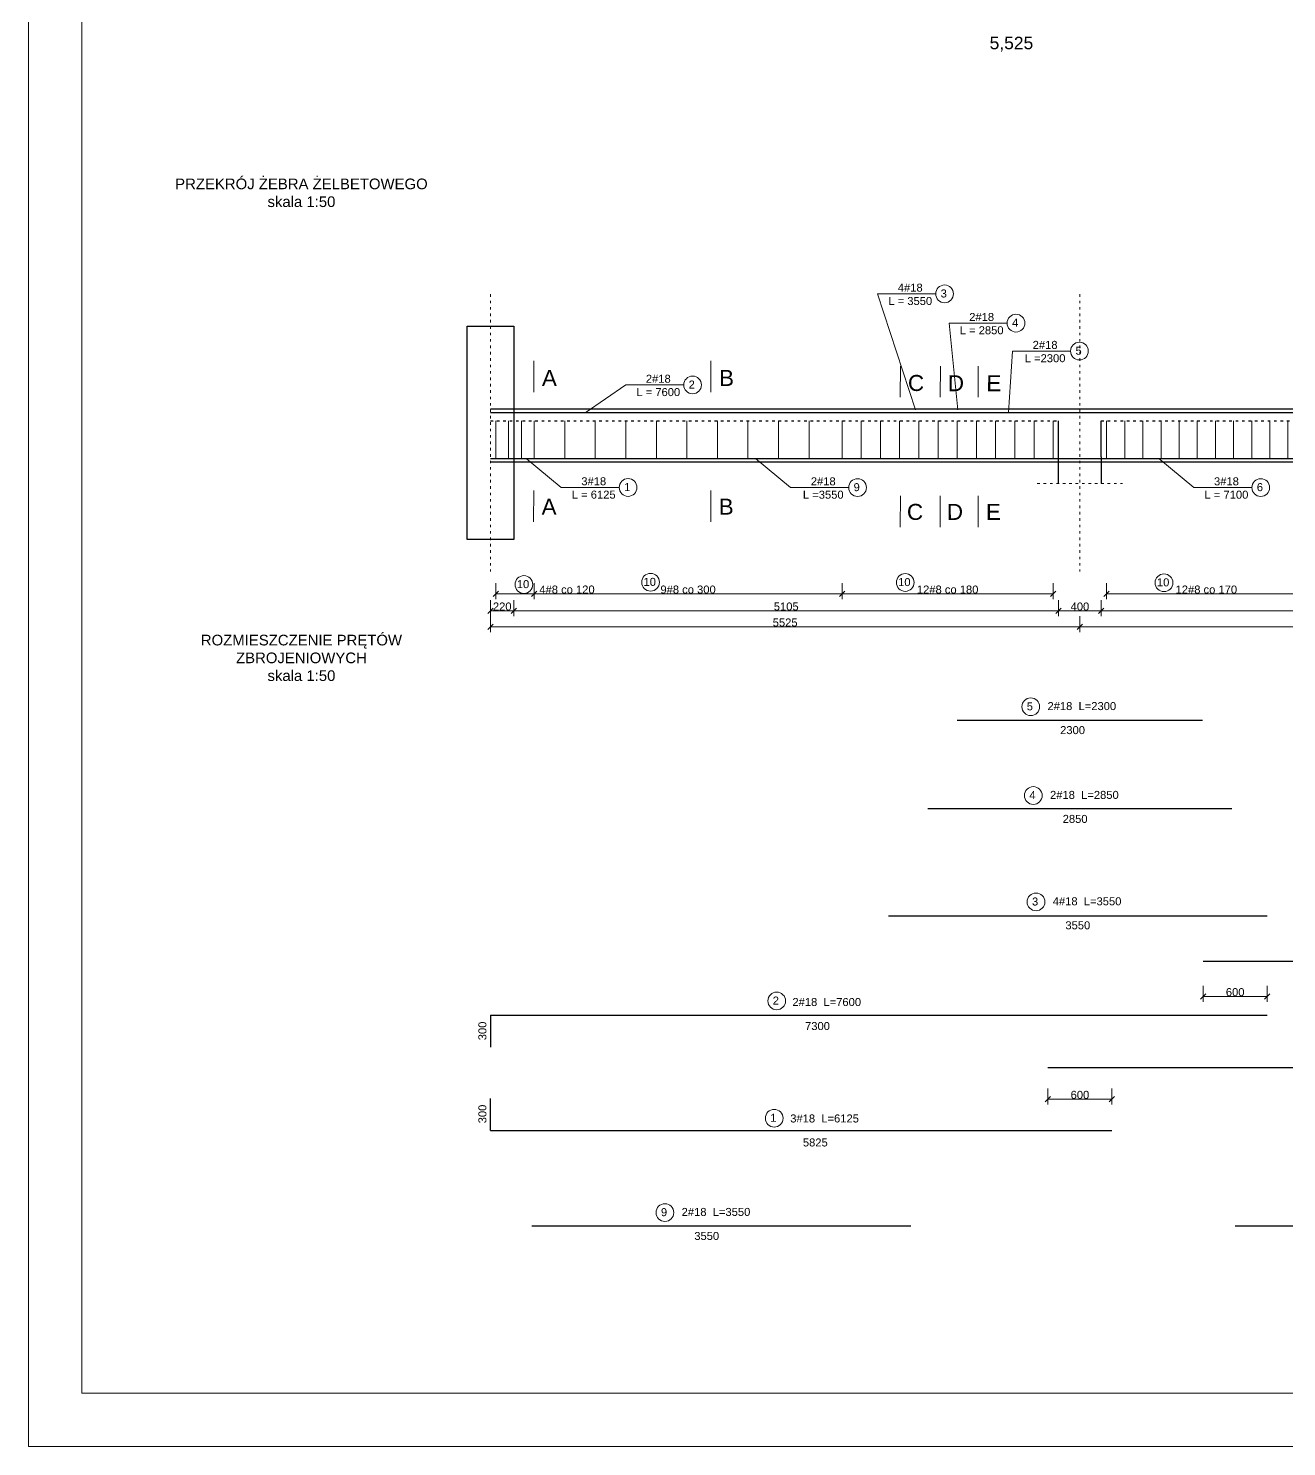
# Model space of a CAD drawing. Header units: millimetres. Extents: x 167217 to 300968, y 226456 to 301181.
# Drawn here: x 167217 to 179010, y 271481 to 284776 of the extents above; entities that cross this region are included whole.
import ezdxf

# ---------------------------------------------------------------- set-up
doc = ezdxf.new("R2010")
doc.units = ezdxf.units.MM
doc.linetypes.add('ACAD_ISO03W100', pattern=[30, 12, -18])
doc.layers.get('0').update_dxf_attribs({"lineweight": 5})
doc.layers.get('Defpoints').update_dxf_attribs({"lineweight": 25})
for name, color, linetype, lineweight in [('Linie', 7, 'Continuous', 5), ('opisówka', 255, 'Continuous', 5), ('Osie', 7, 'ACAD_ISO03W100', 5), ('pręty fi 20', 3, 'Continuous', 50), ('Słupy', 1, 'Continuous', 25), ('zbrojenie dolne', 210, 'Continuous', 25), ('Ściany', 1, 'Continuous', 25)]:
    doc.layers.add(name, color=color, linetype=linetype, lineweight=lineweight)
doc.styles.add('KB2', font='arial.ttf', dxfattribs={"height": 230})
doc.styles.get("Standard").update_dxf_attribs({"font": 'arial.ttf'})
doc.dimstyles.new('Kopia KB2', dxfattribs={"dimscale": 0, "dimtxt": 75, "dimasz": 50, "dimexe": 50, "dimexo": 6.25, "dimtad": 1, "dimdec": 0, "dimtxsty": 'Standard', "dimblk": 'OBLIQUE', "dimcen": 2.5, "dimclrd": 256, "dimadec": 0, "dimazin": 0, "dimtfac": 1, "dimtdec": 0, "dimtmove": 0, "dimatfit": 2, "dimldrblk": 'DOT', "dimfxl": 100, "dimfxlon": 1, "dimlwd": 5, "dimlwe": 5, "dimarcsym": 0})

# ---------------------------------------------------------------- blocks, each defined once
blk = doc.blocks.new('_Oblique')
at = {"color": 0, "linetype": 'ByBlock', "lineweight": -2}
blk.add_line((-0.5, -0.5), (0.5, 0.5), dxfattribs=at)
blk = doc.blocks.new('*D284')
at = {"layer": 'Defpoints', "color": 0, "lineweight": 5, "ltscale": 100, "transparency": 16777216}
for p in [(178828, 276458), (178228, 276033), (178828, 275702)]:
    blk.add_point(p, dxfattribs=at)
at = {"layer": 'opisówka', "color": 0, "linetype": 'Continuous', "lineweight": 5, "ltscale": 100, "transparency": 16777216}
for p, q in [((178228, 275802), (178228, 275652)), ((178828, 275802), (178828, 275652))]:
    blk.add_line(p, q, dxfattribs=at)
at = {"layer": 'opisówka', "linetype": 'Continuous', "lineweight": 5, "ltscale": 100, "transparency": 16777216}
blk.add_line((178228, 275702), (178828, 275702), dxfattribs=at)
at = {"layer": 'opisówka', "lineweight": 5, "ltscale": 100, "transparency": 16777216, "xscale": 50, "yscale": 50, "zscale": 50, "rotation": 180}
blk.add_blockref('_Oblique', (178228, 275702), dxfattribs=at)
at = {"layer": 'opisówka', "lineweight": 5, "ltscale": 100, "transparency": 16777216, "xscale": 50, "yscale": 50, "zscale": 50}
blk.add_blockref('_Oblique', (178828, 275702), dxfattribs=at)
at = {"layer": 'opisówka', "color": 0, "ltscale": 100, "transparency": 16777216, "insert": (178528, 275741), "char_height": 75, "attachment_point": 5}
blk.add_mtext('600', dxfattribs=at)
blk = doc.blocks.new('_Dot')
at = {"color": 0, "linetype": 'ByBlock', "lineweight": -2}
blk.add_line((-0.5, 0), (-1, 0), dxfattribs=at)
at = {"color": 0, "linetype": 'ByBlock', "const_width": 0.5}
blk.add_lwpolyline([(-0.25, 0, 1), (0.25, 0, 1)], format="xyb", close=True, dxfattribs=at)
blk = doc.blocks.new('*D281')
at = {"layer": 'Defpoints', "color": 0, "lineweight": 5, "ltscale": 100, "transparency": 16777216}
for p in [(176773, 275035), (177373, 275035), (177373, 274739)]:
    blk.add_point(p, dxfattribs=at)
at = {"layer": 'opisówka', "color": 0, "linetype": 'Continuous', "lineweight": 5, "ltscale": 100, "transparency": 16777216}
for p, q in [((176773, 274839), (176773, 274689)), ((177373, 274839), (177373, 274689))]:
    blk.add_line(p, q, dxfattribs=at)
at = {"layer": 'opisówka', "linetype": 'Continuous', "lineweight": 5, "ltscale": 100, "transparency": 16777216}
blk.add_line((176773, 274739), (177373, 274739), dxfattribs=at)
at = {"layer": 'opisówka', "lineweight": 5, "ltscale": 100, "transparency": 16777216, "xscale": 50, "yscale": 50, "zscale": 50, "rotation": 180}
blk.add_blockref('_Oblique', (176773, 274739), dxfattribs=at)
at = {"layer": 'opisówka', "lineweight": 5, "ltscale": 100, "transparency": 16777216, "xscale": 50, "yscale": 50, "zscale": 50}
blk.add_blockref('_Oblique', (177373, 274739), dxfattribs=at)
at = {"layer": 'opisówka', "color": 0, "ltscale": 100, "transparency": 16777216, "insert": (177073, 274778), "char_height": 75, "attachment_point": 5}
blk.add_mtext('600', dxfattribs=at)
blk = doc.blocks.new('*U285')
at = {"layer": 'pręty fi 20', "lineweight": 5}
blk.add_line((0, -177), (0, 177), dxfattribs=at)
blk = doc.blocks.new('*U286')
at = {"layer": 'pręty fi 20', "color": 0, "linetype": 'ByBlock', "lineweight": -2, "transparency": 16777216}
for p in [(-360, 0), (-240, 0), (-120, 0), (0, 0)]:
    blk.add_blockref('*U285', p, dxfattribs=at)
blk = doc.blocks.new('*U287')
at = {"layer": 'pręty fi 20', "lineweight": 5}
blk.add_line((0, 177), (0, -177), dxfattribs=at)
blk = doc.blocks.new('*U288')
at = {"layer": 'pręty fi 20', "color": 0, "linetype": 'ByBlock', "lineweight": -2, "transparency": 16777216}
for p in [(-1980, 0), (-1800, 0), (-1620, 0), (-1440, 0), (-1260, 0), (-1080, 0), (-900, 0), (-720, 0), (-540, 0), (-360, 0), (-180, 0), (0, 0)]:
    blk.add_blockref('*U287', p, dxfattribs=at)
blk = doc.blocks.new('*U289')
at = {"layer": 'pręty fi 20', "lineweight": 5}
blk.add_line((0, 177), (0, -177), dxfattribs=at)
blk = doc.blocks.new('*U290')
at = {"layer": 'pręty fi 20', "color": 0, "linetype": 'ByBlock', "lineweight": -2, "transparency": 16777216}
for p in [(0, 0), (286.25, 0), (572.5, 0), (858.75, 0), (1145, 0), (1431.25, 0), (1717.5, 0), (2003.75, 0), (2290, 0), (2576.25, 0)]:
    blk.add_blockref('*U289', p, dxfattribs=at)
blk = doc.blocks.new('*U291')
at = {"layer": 'pręty fi 20', "lineweight": 5}
blk.add_line((0, 177), (0, -177), dxfattribs=at)
blk = doc.blocks.new('*U292')
at = {"layer": 'pręty fi 20', "color": 0, "linetype": 'ByBlock', "lineweight": -2, "transparency": 16777216}
for p in [(0, 0), (170, 0), (340, 0), (510, 0), (680, 0), (850, 0), (1020, 0), (1190, 0), (1360, 0), (1530, 0), (1700, 0), (1870, 0)]:
    blk.add_blockref('*U291', p, dxfattribs=at)
blk = doc.blocks.new('*D299')
at = {"layer": 'Defpoints', "color": 0, "lineweight": 5, "transparency": 16777216}
for p in [(171598, 280713), (171958, 280713), (171958, 279476)]:
    blk.add_point(p, dxfattribs=at)
at = {"layer": 'opisówka', "color": 0, "linetype": 'Continuous', "lineweight": 5, "transparency": 16777216}
for p, q in [((171598, 279576), (171598, 279426)), ((171958, 279576), (171958, 279426))]:
    blk.add_line(p, q, dxfattribs=at)
at = {"layer": 'opisówka', "linetype": 'Continuous', "lineweight": 5, "transparency": 16777216}
for p, q in [((171598, 279476), (171958, 279476)), ((171958, 279476), (172521, 279476))]:
    blk.add_line(p, q, dxfattribs=at)
at = {"layer": 'opisówka', "lineweight": 5, "transparency": 16777216, "xscale": 50, "yscale": 50, "zscale": 50, "rotation": 180}
blk.add_blockref('_Oblique', (171598, 279476), dxfattribs=at)
at = {"layer": 'opisówka', "lineweight": 5, "transparency": 16777216, "xscale": 50, "yscale": 50, "zscale": 50}
blk.add_blockref('_Oblique', (171958, 279476), dxfattribs=at)
at = {"layer": 'opisówka', "color": 0, "lineweight": 5, "transparency": 16777216, "insert": (172265, 279515), "char_height": 75, "attachment_point": 5}
blk.add_mtext('{\\fArial|b0|i0|c238|p34;4\\A1;\\fArial|b0|i0|c0|p34;#}8 co {\\fArial|b0|i0|c238|p34;12}0', dxfattribs=at)
blk = doc.blocks.new('*D300')
at = {"layer": 'Defpoints', "color": 0, "lineweight": 5, "transparency": 16777216}
for p in [(171958, 280713), (174843, 280713), (174843, 279476)]:
    blk.add_point(p, dxfattribs=at)
at = {"layer": 'opisówka', "color": 0, "linetype": 'Continuous', "lineweight": 5, "transparency": 16777216}
for p, q in [((171958, 279576), (171958, 279426)), ((174843, 279576), (174843, 279426))]:
    blk.add_line(p, q, dxfattribs=at)
at = {"layer": 'opisówka', "linetype": 'Continuous', "lineweight": 5, "transparency": 16777216}
blk.add_line((171958, 279476), (174843, 279476), dxfattribs=at)
at = {"layer": 'opisówka', "lineweight": 5, "transparency": 16777216, "xscale": 50, "yscale": 50, "zscale": 50, "rotation": 180}
blk.add_blockref('_Oblique', (171958, 279476), dxfattribs=at)
at = {"layer": 'opisówka', "lineweight": 5, "transparency": 16777216, "xscale": 50, "yscale": 50, "zscale": 50}
blk.add_blockref('_Oblique', (174843, 279476), dxfattribs=at)
at = {"layer": 'opisówka', "color": 0, "lineweight": 5, "transparency": 16777216, "insert": (173400, 279515), "char_height": 75, "attachment_point": 5}
blk.add_mtext('{\\fArial|b0|i0|c238|p34;9#8 co 300}', dxfattribs=at)
blk = doc.blocks.new('*D301')
at = {"layer": 'Defpoints', "color": 0, "lineweight": 5, "transparency": 16777216}
for p in [(174843, 280713), (176823, 280713), (176823, 279476)]:
    blk.add_point(p, dxfattribs=at)
at = {"layer": 'opisówka', "color": 0, "linetype": 'Continuous', "lineweight": 5, "transparency": 16777216}
for p, q in [((174843, 279576), (174843, 279426)), ((176823, 279576), (176823, 279426))]:
    blk.add_line(p, q, dxfattribs=at)
at = {"layer": 'opisówka', "linetype": 'Continuous', "lineweight": 5, "transparency": 16777216}
blk.add_line((174843, 279476), (176823, 279476), dxfattribs=at)
at = {"layer": 'opisówka', "lineweight": 5, "transparency": 16777216, "xscale": 50, "yscale": 50, "zscale": 50, "rotation": 180}
blk.add_blockref('_Oblique', (174843, 279476), dxfattribs=at)
at = {"layer": 'opisówka', "lineweight": 5, "transparency": 16777216, "xscale": 50, "yscale": 50, "zscale": 50}
blk.add_blockref('_Oblique', (176823, 279476), dxfattribs=at)
at = {"layer": 'opisówka', "color": 0, "lineweight": 5, "transparency": 16777216, "insert": (175833, 279515), "char_height": 75, "attachment_point": 5}
blk.add_mtext('{\\fArial|b0|i0|c238|p34;12#8 co 180}', dxfattribs=at)
blk = doc.blocks.new('*D302')
at = {"layer": 'Defpoints', "color": 0, "lineweight": 5, "transparency": 16777216}
for p in [(177323, 280713), (179193, 280713), (179193, 279476)]:
    blk.add_point(p, dxfattribs=at)
at = {"layer": 'opisówka', "color": 0, "linetype": 'Continuous', "lineweight": 5, "transparency": 16777216}
for p, q in [((177323, 279576), (177323, 279426)), ((179193, 279576), (179193, 279426))]:
    blk.add_line(p, q, dxfattribs=at)
at = {"layer": 'opisówka', "linetype": 'Continuous', "lineweight": 5, "transparency": 16777216}
blk.add_line((177323, 279476), (179193, 279476), dxfattribs=at)
at = {"layer": 'opisówka', "lineweight": 5, "transparency": 16777216, "xscale": 50, "yscale": 50, "zscale": 50, "rotation": 180}
blk.add_blockref('_Oblique', (177323, 279476), dxfattribs=at)
at = {"layer": 'opisówka', "lineweight": 5, "transparency": 16777216, "xscale": 50, "yscale": 50, "zscale": 50}
blk.add_blockref('_Oblique', (179193, 279476), dxfattribs=at)
at = {"layer": 'opisówka', "color": 0, "lineweight": 5, "transparency": 16777216, "insert": (178258, 279515), "char_height": 75, "attachment_point": 5}
blk.add_mtext('{\\fArial|b0|i0|c238|p34;12#8 co 170}', dxfattribs=at)
blk = doc.blocks.new('*D310')
at = {"layer": 'Defpoints', "color": 0, "lineweight": 5, "transparency": 16777216}
for p in [(171548, 279681), (171768, 279681), (171768, 279317)]:
    blk.add_point(p, dxfattribs=at)
at = {"layer": 'opisówka', "color": 0, "linetype": 'Continuous', "lineweight": 5, "transparency": 16777216}
for p, q in [((171548, 279417), (171548, 279267)), ((171768, 279417), (171768, 279267))]:
    blk.add_line(p, q, dxfattribs=at)
at = {"layer": 'opisówka', "linetype": 'Continuous', "lineweight": 5, "transparency": 16777216}
blk.add_line((171548, 279317), (171768, 279317), dxfattribs=at)
at = {"layer": 'opisówka', "lineweight": 5, "transparency": 16777216, "xscale": 50, "yscale": 50, "zscale": 50, "rotation": 180}
blk.add_blockref('_Oblique', (171548, 279317), dxfattribs=at)
at = {"layer": 'opisówka', "lineweight": 5, "transparency": 16777216, "xscale": 50, "yscale": 50, "zscale": 50}
blk.add_blockref('_Oblique', (171768, 279317), dxfattribs=at)
at = {"layer": 'opisówka', "color": 0, "lineweight": 5, "transparency": 16777216, "insert": (171658, 279356), "char_height": 75, "attachment_point": 5}
blk.add_mtext('220', dxfattribs=at)
blk = doc.blocks.new('*D311')
at = {"layer": 'Defpoints', "color": 0, "lineweight": 5, "transparency": 16777216}
for p in [(176873, 280206), (171768, 279681), (176873, 279317)]:
    blk.add_point(p, dxfattribs=at)
at = {"layer": 'opisówka', "color": 0, "linetype": 'Continuous', "lineweight": 5, "transparency": 16777216}
for p, q in [((171768, 279417), (171768, 279267)), ((176873, 279417), (176873, 279267))]:
    blk.add_line(p, q, dxfattribs=at)
at = {"layer": 'opisówka', "linetype": 'Continuous', "lineweight": 5, "transparency": 16777216}
blk.add_line((171768, 279317), (176873, 279317), dxfattribs=at)
at = {"layer": 'opisówka', "lineweight": 5, "transparency": 16777216, "xscale": 50, "yscale": 50, "zscale": 50, "rotation": 180}
blk.add_blockref('_Oblique', (171768, 279317), dxfattribs=at)
at = {"layer": 'opisówka', "lineweight": 5, "transparency": 16777216, "xscale": 50, "yscale": 50, "zscale": 50}
blk.add_blockref('_Oblique', (176873, 279317), dxfattribs=at)
at = {"layer": 'opisówka', "color": 0, "lineweight": 5, "transparency": 16777216, "insert": (174320, 279356), "char_height": 75, "attachment_point": 5}
blk.add_mtext('5105', dxfattribs=at)
blk = doc.blocks.new('*D312')
at = {"layer": 'Defpoints', "color": 0, "lineweight": 5, "transparency": 16777216}
for p in [(176873, 280206), (177273, 280206), (177273, 279317)]:
    blk.add_point(p, dxfattribs=at)
at = {"layer": 'opisówka', "color": 0, "linetype": 'Continuous', "lineweight": 5, "transparency": 16777216}
for p, q in [((176873, 279417), (176873, 279267)), ((177273, 279417), (177273, 279267))]:
    blk.add_line(p, q, dxfattribs=at)
at = {"layer": 'opisówka', "linetype": 'Continuous', "lineweight": 5, "transparency": 16777216}
blk.add_line((176873, 279317), (177273, 279317), dxfattribs=at)
at = {"layer": 'opisówka', "lineweight": 5, "transparency": 16777216, "xscale": 50, "yscale": 50, "zscale": 50, "rotation": 180}
blk.add_blockref('_Oblique', (176873, 279317), dxfattribs=at)
at = {"layer": 'opisówka', "lineweight": 5, "transparency": 16777216, "xscale": 50, "yscale": 50, "zscale": 50}
blk.add_blockref('_Oblique', (177273, 279317), dxfattribs=at)
at = {"layer": 'opisówka', "color": 0, "lineweight": 5, "transparency": 16777216, "insert": (177073, 279356), "char_height": 75, "attachment_point": 5}
blk.add_mtext('400', dxfattribs=at)
blk = doc.blocks.new('*D313')
at = {"layer": 'Defpoints', "color": 0, "lineweight": 5, "transparency": 16777216}
for p in [(177273, 280206), (183373, 280206), (183373, 279317)]:
    blk.add_point(p, dxfattribs=at)
at = {"layer": 'opisówka', "color": 0, "linetype": 'Continuous', "lineweight": 5, "transparency": 16777216}
for p, q in [((177273, 279417), (177273, 279267)), ((183373, 279417), (183373, 279267))]:
    blk.add_line(p, q, dxfattribs=at)
at = {"layer": 'opisówka', "linetype": 'Continuous', "lineweight": 5, "transparency": 16777216}
blk.add_line((177273, 279317), (183373, 279317), dxfattribs=at)
at = {"layer": 'opisówka', "lineweight": 5, "transparency": 16777216, "xscale": 50, "yscale": 50, "zscale": 50, "rotation": 180}
blk.add_blockref('_Oblique', (177273, 279317), dxfattribs=at)
at = {"layer": 'opisówka', "lineweight": 5, "transparency": 16777216, "xscale": 50, "yscale": 50, "zscale": 50}
blk.add_blockref('_Oblique', (183373, 279317), dxfattribs=at)
at = {"layer": 'opisówka', "color": 0, "lineweight": 5, "transparency": 16777216, "insert": (180323, 279356), "char_height": 75, "attachment_point": 5}
blk.add_mtext('6100', dxfattribs=at)
blk = doc.blocks.new('*D315')
at = {"layer": 'Defpoints', "color": 0, "lineweight": 5, "transparency": 16777216}
for p in [(171548, 279681), (177073, 279681), (177073, 279167)]:
    blk.add_point(p, dxfattribs=at)
at = {"layer": 'opisówka', "color": 0, "linetype": 'Continuous', "lineweight": 5, "transparency": 16777216}
for p, q in [((171548, 279267), (171548, 279117)), ((177073, 279267), (177073, 279117))]:
    blk.add_line(p, q, dxfattribs=at)
at = {"layer": 'opisówka', "linetype": 'Continuous', "lineweight": 5, "transparency": 16777216}
blk.add_line((171548, 279167), (177073, 279167), dxfattribs=at)
at = {"layer": 'opisówka', "lineweight": 5, "transparency": 16777216, "xscale": 50, "yscale": 50, "zscale": 50, "rotation": 180}
blk.add_blockref('_Oblique', (171548, 279167), dxfattribs=at)
at = {"layer": 'opisówka', "lineweight": 5, "transparency": 16777216, "xscale": 50, "yscale": 50, "zscale": 50}
blk.add_blockref('_Oblique', (177073, 279167), dxfattribs=at)
at = {"layer": 'opisówka', "color": 0, "lineweight": 5, "transparency": 16777216, "insert": (174310, 279206), "char_height": 75, "attachment_point": 5}
blk.add_mtext('5525', dxfattribs=at)
blk = doc.blocks.new('*D316')
at = {"layer": 'Defpoints', "color": 0, "lineweight": 5, "transparency": 16777216}
for p in [(183573, 280206), (177073, 279681), (183573, 279167)]:
    blk.add_point(p, dxfattribs=at)
at = {"layer": 'opisówka', "color": 0, "linetype": 'Continuous', "lineweight": 5, "transparency": 16777216}
for p, q in [((177073, 279267), (177073, 279117)), ((183573, 279267), (183573, 279117))]:
    blk.add_line(p, q, dxfattribs=at)
at = {"layer": 'opisówka', "linetype": 'Continuous', "lineweight": 5, "transparency": 16777216}
blk.add_line((177073, 279167), (183573, 279167), dxfattribs=at)
at = {"layer": 'opisówka', "lineweight": 5, "transparency": 16777216, "xscale": 50, "yscale": 50, "zscale": 50, "rotation": 180}
blk.add_blockref('_Oblique', (177073, 279167), dxfattribs=at)
at = {"layer": 'opisówka', "lineweight": 5, "transparency": 16777216, "xscale": 50, "yscale": 50, "zscale": 50}
blk.add_blockref('_Oblique', (183573, 279167), dxfattribs=at)
at = {"layer": 'opisówka', "color": 0, "lineweight": 5, "transparency": 16777216, "insert": (180323, 279206), "char_height": 75, "attachment_point": 5}
blk.add_mtext('6500', dxfattribs=at)

msp = doc.modelspace()

# ---------------------------------------------------------------- linework, layer by layer
at = {"layer": 'opisówka', "ltscale": 100}
for p, q in [((175531, 281200.2), (175176.9, 282287.3)), ((175176.9, 282287.3), (175721.3, 282287.3)), ((175928.9, 281200.2), (175846.2, 282012.7)), ((175846.2, 282012.7), (176390.6, 282012.7)), ((176403.5, 281175.7), (176440.9, 281750.6)), ((176440.9, 281750.6), (176985.2, 281750.6)), ((171952.8, 281367), (171954.5, 281659.8)), ((173613.2, 281366.9), (173614.9, 281659.7)), ((175388.8, 281317.7), (175390.5, 281610.4)), ((175763.4, 281317.7), (175765.1, 281610.4)), ((176117.9, 281317.7), (176119.6, 281610.4)), ((172436.7, 281173.3), (172815.1, 281433.4)), ((172815.1, 281433.4), (173359.4, 281433.4)), ((171881.1, 280744.9), (172210.2, 280472.2)), ((174032.3, 280744.1), (174361.4, 280471.4)), ((177811.6, 280744.1), (178140.6, 280471.4)), ((171953.6, 280443.3), (171952.7, 280150.6)), ((172210.2, 280472.2), (172754.5, 280472.2)), ((173614, 280443.2), (173613.1, 280150.5)), ((174361.4, 280471.4), (174905.7, 280471.4)), ((178140.6, 280471.4), (178685, 280471.4)), ((175389.6, 280394), (175388.7, 280101.2)), ((175764.2, 280394), (175763.3, 280101.2)), ((176118.7, 280394), (176117.8, 280101.2))]:
    msp.add_line(p, q, dxfattribs=at)
for points in [[(167216.5, 301180.7), (209266.5, 301180.7), (209266.5, 271480.7), (167216.5, 271480.7)], [(167716.5, 300680.7), (208766.5, 300680.7), (208766.5, 271980.7), (167716.5, 271980.7)]]:
    msp.add_lwpolyline(points, close=True, dxfattribs=at)
for centre in [(175804.4, 282287.3), (176473.7, 282012.7), (177068.4, 281750.6), (173442.6, 281433.4), (172837.6, 280472.2), (174988.8, 280471.4), (178768.1, 280471.4), (171861.1, 279562.6), (173048.7, 279584), (175435.3, 279581.6), (177860.8, 279579.3), (176611.9, 278417), (176636, 277584.6), (176661.2, 276587.2), (174230.7, 275658.7), (174207.3, 274559.4), (173182.8, 273675)]:
    msp.add_circle(centre, 83.1, dxfattribs=at)
at = {"layer": 'Osie', "ltscale": 2}
for p, q in [((171547.9, 282283.3), (171547.9, 279683.3)), ((177072.9, 282283.3), (177072.9, 279683.3)), ((176672.9, 280508.3), (177472.9, 280508.3))]:
    msp.add_line(p, q, dxfattribs=at)
at = {"layer": 'Słupy', "ltscale": 100}
for points in [[(176872.9, 280508.3), (176872.9, 280758.3)], [(177272.9, 280758.3), (177272.9, 280508.3)]]:
    msp.add_lwpolyline(points, dxfattribs=at)
at = {"layer": 'zbrojenie dolne', "ltscale": 100}
for p, q in [((185004.1, 281173.3), (171547.9, 281173.3)), ((171547.9, 280744.1), (185004.1, 280744.1)), ((175922.9, 278289.4), (178222.9, 278289.4)), ((175647.9, 277461.8), (178497.9, 277461.8)), ((175277.8, 276457.9), (178827.8, 276457.9)), ((178227.8, 276033.2), (182384.8, 276033.2)), ((171547.9, 275524.7), (178827.8, 275524.7)), ((171547.9, 275524.7), (171547.9, 275224.7)), ((176772.9, 275034.8), (183872.9, 275034.8)), ((171547.9, 274444.3), (171547.9, 274744.3)), ((171547.9, 274444.3), (171547.9, 274744.3)), ((171547.9, 274443.5), (177372.9, 274443.5)), ((171936.6, 273550.8), (175486.6, 273550.8)), ((178527.8, 273550.8), (182077.8, 273550.8))]:
    msp.add_line(p, q, dxfattribs=at)
at = {"layer": 'Ściany', "linetype": 'ACAD_ISO03W100', "ltscale": 2}
for p, q in [((171547.9, 281098.3), (176872.9, 281098.3)), ((177272.9, 281098.3), (183372.9, 281098.3))]:
    msp.add_line(p, q, dxfattribs=at)
at = {"layer": 'Ściany', "ltscale": 2}
for p, q in [((176872.9, 280758.3), (176872.9, 281098.3)), ((177272.9, 280758.3), (177272.9, 281098.3))]:
    msp.add_line(p, q, dxfattribs=at)
at = {"layer": 'Ściany', "ltscale": 100}
msp.add_lwpolyline([(171327.9, 281983.3), (171767.9, 281983.3), (171767.9, 279983.3), (171327.9, 279983.3)], close=True, dxfattribs=at)
for points in [[(171547.9, 281208.3), (185004.1, 281208.3)], [(185004.1, 280709.1), (171547.9, 280709.1)]]:
    msp.add_lwpolyline(points, dxfattribs=at)

# ---------------------------------------------------------------- block references
at = {"layer": 'pręty fi 20', "lineweight": 5, "xscale": -1}
msp.add_blockref('*U286', (171597.9, 280921.2), dxfattribs=at)
at = {"layer": 'pręty fi 20', "lineweight": 5}
for name, p in [('*U290', (171957.9, 280921.2)), ('*U288', (176822.9, 280921.2)), ('*U292', (177322.9, 280921.2))]:
    msp.add_blockref(name, p, dxfattribs=at)

# ---------------------------------------------------------------- texts
at = {"insert": (176226.5, 284697.6), "char_height": 116.98, "attachment_point": 1}
msp.add_mtext_dynamic_manual_height_columns('{\\fArial|b0|i0|c238|p34;5,525}', width=1444.108, gutter_width=584.9, heights=[0], dxfattribs=at)
at = {"layer": 'Linie', "ltscale": 100, "attachment_point": 1, "style": 'KB2'}
for s, width, heights, insert, char_height in [('\\pxqc;PRZEKRÓJ ŻEBRA ŻELBETOWEGO\\Pskala 1:50', 2928.108, [491.5], (168312, 283368.1), 100), ('\\A1;\\pxqc;4#{\\fArial|b0|i0|c238|p34;18}  \\PL = 3{\\fArial|b0|i0|c238|p34;55}0', 405.03, [0], (175280, 282383.1), 75), ('\\pxqc;{\\fArial|b0|i0|c238|p34;3}', 136.168, [0], (175728.2, 282328.5), 75), ('\\A1;\\pxqc;2#{\\fArial|b0|i0|c238|p34;18}  \\PL = 2{\\fArial|b0|i0|c238|p34;85}0', 405.03, [0], (175949.3, 282108.5), 75), ('\\pxqc;{\\fArial|b0|i0|c238|p34;4}', 136.168, [0], (176397.5, 282054), 75), ('\\A1;\\pxqc;2#{\\fArial|b0|i0|c238|p34;18}  \\PL ={\\fArial|b0|i0|c238|p34;23}00', 405.03, [0], (176544, 281846.4), 75), ('\\pxqc;{\\fArial|b0|i0|c238|p34;5}', 136.168, [0], (176992.2, 281791.9), 75), ('\\A1;\\pxqc;2#{\\fArial|b0|i0|c238|p34;18}  \\PL = 7{\\fArial|b0|i0|c238|p34;6}00', 405.03, [0], (172918.2, 281529.2), 75), ('\\pxqc;{\\fArial|b0|i0|c238|p34;2}', 136.168, [0], (173366.4, 281474.7), 75), ('\\A1;\\pxqc;{\\fArial|b0|i0|c238|p34;3}#{\\fArial|b0|i0|c238|p34;18}  \\PL = {\\fArial|b0|i0|c238|p34;6125}', 405.03, [0], (172313.3, 280568), 75), ('\\A1;\\pxqc;{\\fArial|b0|i0|c238|p34;2}#{\\fArial|b0|i0|c238|p34;18}  \\PL ={\\fArial|b0|i0|c238|p34;3550}', 405.03, [0], (174464.5, 280567.2), 75), ('\\A1;\\pxqc;{\\fArial|b0|i0|c238|p34;3}#{\\fArial|b0|i0|c238|p34;18}  \\PL = {\\fArial|b0|i0|c238|p34;71}00', 405.03, [0], (178243.7, 280567.2), 75), ('\\pxqc;{\\fArial|b0|i0|c238|p34;1}', 136.168, [0], (172761.4, 280513.4), 75), ('\\pxqc;{\\fArial|b0|i0|c238|p34;9}', 136.168, [0], (174912.6, 280512.7), 75), ('\\pxqc;{\\fArial|b0|i0|c238|p34;6}', 136.168, [0], (178691.9, 280512.7), 75), ('\\pxqc;1{\\fArial|b0|i0|c238|p34;0}', 136.168, [0], (171784.9, 279603.8), 75), ('\\pxqc;1{\\fArial|b0|i0|c238|p34;0}', 136.168, [0], (172972.5, 279625.2), 75), ('\\pxqc;1{\\fArial|b0|i0|c238|p34;0}', 136.168, [0], (175359.1, 279622.9), 75), ('\\pxqc;1{\\fArial|b0|i0|c238|p34;0}', 136.168, [0], (177784.6, 279620.6), 75), ('\\pxqc;ROZMIESZCZENIE PRĘTÓW ZBROJENIOWYCH\\Pskala 1:50', 2928.108, [491.5], (168312, 279091.7), 100), ('\\pxqc;{\\fArial|b0|i0|c238|p34;5}', 136.168, [0], (176535.7, 278458.2), 75), ('\\A1;\\pxqc;2#{\\fArial|b0|i0|c238|p34;18}  L={\\fArial|b0|i0|c238|p34;23}00', 715.906, [0], (176732.6, 278460.4), 75), ('\\A1;\\pxqc;{\\fArial|b0|i0|c238|p34;23}00', 715.906, [0], (176645.9, 278235.3), 75), ('\\pxqc;{\\fArial|b0|i0|c238|p34;4}', 136.168, [0], (176559.8, 277625.8), 75), ('\\A1;\\pxqc;2#{\\fArial|b0|i0|c238|p34;18}  L=2{\\fArial|b0|i0|c238|p34;85}0', 715.906, [0], (176756.7, 277627.9), 75), ('\\A1;\\pxqc;2{\\fArial|b0|i0|c238|p34;85}0', 715.906, [0], (176670, 277402.9), 75), ('\\pxqc;{\\fArial|b0|i0|c238|p34;3}', 136.168, [0], (176585, 276628.4), 75), ('\\A1;\\pxqc;4#{\\fArial|b0|i0|c238|p34;18}  L=3{\\fArial|b0|i0|c238|p34;55}0', 715.906, [0], (176781.9, 276630.5), 75), ('\\A1;\\pxqc;3{\\fArial|b0|i0|c238|p34;55}0', 715.906, [0], (176695.2, 276405.5), 75), ('\\pxqc;{\\fArial|b0|i0|c238|p34;2}', 136.168, [0], (174154.5, 275700), 75), ('\\A1;\\pxqc;2#{\\fArial|b0|i0|c238|p34;18}  L=7{\\fArial|b0|i0|c238|p34;6}00', 715.906, [0], (174341.8, 275686.1), 75), ('\\A1;\\pxqc;{\\fArial|b0|i0|c238|p34;7300}', 715.906, [0], (174255.1, 275461), 75), ('\\pxqc;{\\fArial|b0|i0|c238|p34;1}', 136.168, [0], (174131.1, 274600.6), 75), ('\\A1;\\pxqc;{\\fArial|b0|i0|c238|p34;3}#{\\fArial|b0|i0|c238|p34;18}  L={\\fArial|b0|i0|c238|p34;6125}', 715.906, [0], (174321.5, 274594.6), 75), ('\\A1;\\pxqc;5{\\fArial|b0|i0|c238|p34;825}', 715.906, [0], (174234.7, 274369.6), 75), ('\\pxqc;{\\fArial|b0|i0|c238|p34;9}', 136.168, [0], (173106.6, 273716.2), 75), ('\\A1;\\pxqc;{\\fArial|b0|i0|c238|p34;2}#{\\fArial|b0|i0|c238|p34;18}  L=3{\\fArial|b0|i0|c238|p34;55}0', 715.906, [0], (173303.6, 273718.4), 75), ('\\A1;\\pxqc;{\\fArial|b0|i0|c238|p34;3550}', 715.906, [0], (173216.8, 273493.3), 75)]:
    msp.add_mtext_dynamic_manual_height_columns(s, width=width, gutter_width=1150, heights=heights, dxfattribs=dict(at, insert=insert, char_height=char_height))
at = {"layer": 'Linie', "ltscale": 100, "style": 'KB2'}
for s, width, insert, char_height, attachment_point, rotation in [('\\pxqc;A', 495.535, (172347.7, 281422.7), 150, 9, 359.67744), ('\\pxqc;B', 495.535, (174008.2, 281422.6), 150, 9, 359.67744), ('\\pxqc;C', 495.535, (175783.8, 281373.4), 150, 9, 359.67744), ('\\pxqc;D', 495.535, (176158.3, 281373.4), 150, 9, 359.67744), ('\\pxqc;E', 495.535, (176512.8, 281373.4), 150, 9, 359.67744), ('A', 495.535, (172166.3, 280368), 150, 3, 0.32256), ('B', 495.535, (173826.8, 280367.9), 150, 3, 0.32256), ('C', 495.535, (175602.4, 280318.7), 150, 3, 0.32256), ('D', 495.535, (175976.9, 280318.7), 150, 3, 0.32256), ('E', 495.535, (176331.4, 280318.7), 150, 3, 0.32256), ('\\A1;\\pxqc;300', 715.906, (171434.5, 275019.6), 75, 1, 90), ('\\A1;\\pxqc;300', 715.906, (171434.5, 274241), 75, 1, 90)]:
    msp.add_mtext_dynamic_manual_height_columns(s, width=width, gutter_width=1150, heights=[0], dxfattribs=dict(at, insert=insert, char_height=char_height, attachment_point=attachment_point, rotation=rotation))

# ---------------------------------------------------------------- dimensions: what is measured, and where the dimension line sits
at = {"layer": 'opisówka', "lineweight": 5}
for base, p1, p2, text, override, picture, middle in [((171957.9, 279475.7), (171597.9, 280712.5), (171957.9, 280712.5), '{\\fArial|b0|i0|c238|p34;4\\A1;\\fArial|b0|i0|c0|p34;#}8 co {\\fArial|b0|i0|c238|p34;12}0', {"dimscale": 1}, '*D299', (172264.7, 279515.1)), ((174842.9, 279475.7), (171957.9, 280712.5), (174842.9, 280712.5), '{\\fArial|b0|i0|c238|p34;9#8 co 300}', {"dimscale": 1, "dimtmove": 1}, '*D300', (173400.4, 279515.2)), ((176822.9, 279475.7), (174842.9, 280712.5), (176822.9, 280712.5), '{\\fArial|b0|i0|c238|p34;12#8 co 180}', {"dimscale": 1, "dimtmove": 1}, '*D301', (175832.9, 279515.1)), ((179192.9, 279475.7), (177322.9, 280712.5), (179192.9, 280712.5), '{\\fArial|b0|i0|c238|p34;12#8 co 170}', {"dimscale": 1, "dimtmove": 1}, '*D302', (178257.9, 279515.1))]:
    dim = msp.add_linear_dim(base=base, p1=p1, p2=p2, text=text, dimstyle='Kopia KB2', override=override, dxfattribs=at)
    dim.commit()
    dim.dimension.update_dxf_attribs({"geometry": picture, "text_midpoint": middle})
for base, p1, p2, override, picture, middle in [((176872.9, 279316.8), (171767.9, 279680.9), (176872.9, 280205.9), {"dimscale": 1, "dimtmove": 1}, '*D311', (174320.4, 279355.8)), ((177272.9, 279316.8), (176872.9, 280205.9), (177272.9, 280205.9), {"dimscale": 1, "dimtmove": 1}, '*D312', (177072.9, 279355.8)), ((183572.9, 279167.4), (177072.9, 279680.9), (183572.9, 280205.9), {"dimscale": 1, "dimtmove": 1}, '*D316', (180322.9, 279206.4)), ((183372.9, 279316.8), (177272.9, 280205.9), (183372.9, 280205.9), {"dimscale": 1, "dimtmove": 1}, '*D313', (180322.9, 279355.8)), ((171767.9, 279316.8), (171547.9, 279680.9), (171767.9, 279680.9), {"dimscale": 1}, '*D310', (171657.9, 279355.8)), ((177072.9, 279167.4), (171547.9, 279680.9), (177072.9, 279680.9), {"dimscale": 1}, '*D315', (174310.4, 279206.4))]:
    dim = msp.add_linear_dim(base=base, p1=p1, p2=p2, dimstyle='Kopia KB2', override=override, dxfattribs=at)
    dim.commit()
    dim.dimension.update_dxf_attribs({"geometry": picture, "text_midpoint": middle})
at = {"layer": 'opisówka', "ltscale": 100}
for base, p1, p2, picture, middle in [((178827.8, 275702), (178227.8, 276033.2), (178827.8, 276457.9), '*D284', (178527.8, 275740.9)), ((177372.9, 274738.9), (176772.9, 275034.8), (177372.9, 275034.8), '*D281', (177072.9, 274777.8))]:
    dim = msp.add_linear_dim(base=base, p1=p1, p2=p2, dimstyle='Kopia KB2', override={"dimscale": 1}, dxfattribs=at)
    dim.commit()
    dim.dimension.update_dxf_attribs({"geometry": picture, "text_midpoint": middle})

doc.saveas('drawing.dxf')
